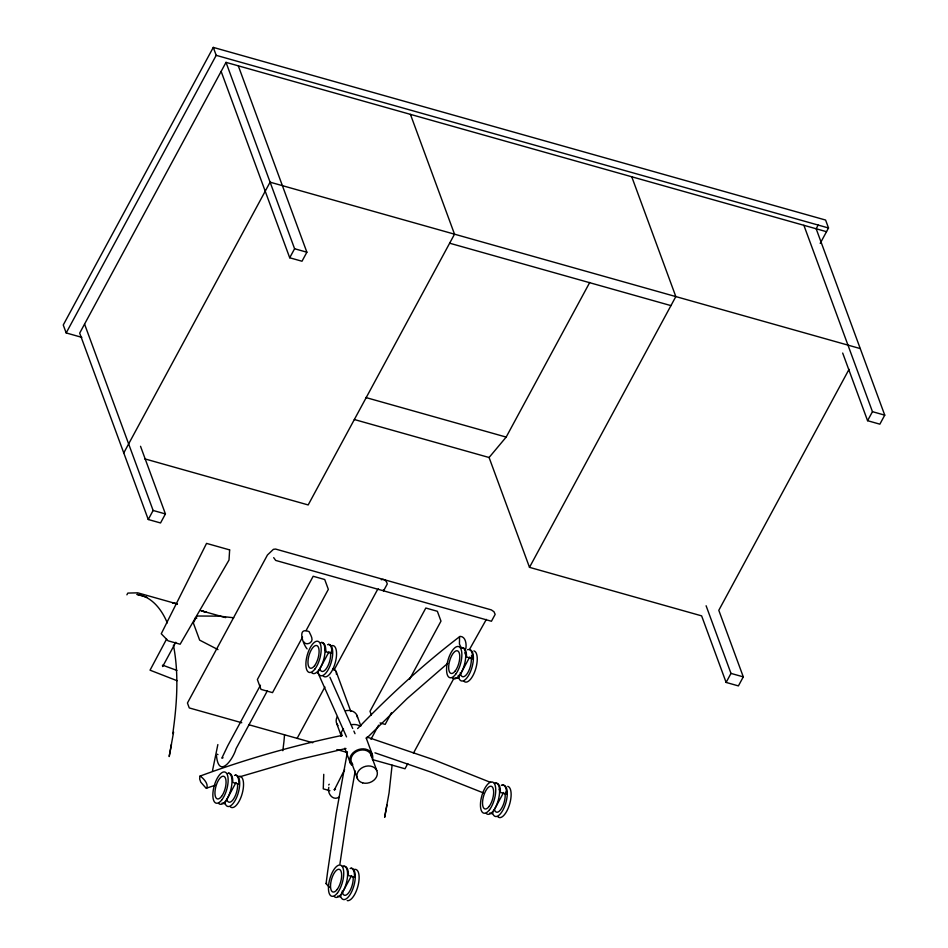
<?xml version="1.0" encoding="UTF-8"?>
<svg xmlns="http://www.w3.org/2000/svg" width="948" height="948" viewBox="0 0 948 948"><rect width="100%" height="100%" fill="white"/><g stroke="black" fill="none" stroke-linecap="round" stroke-linejoin="round"><path stroke-width="1.42" d="M216.488 755.817C218.822 779.161 233.03 759.585 236.088 748.659L267.348 690.831M328.802 787.373C327.048 793.322 332.902 801.25 339.1 797.102M323.754 774.326L323.256 788.843L329.904 790.715M392.093 765.19L389.071 792.848L384.651 817.318L386.914 805.065M465.824 648.693C466.617 644.45 465.859 636.44 460.041 636.357C423.483 664.264 389.51 695.465 357.621 728.574M217.85 744.571L212.494 770.76M282.812 750.721L283.914 741.917A177.264 71.491 -74.3 0 0 284.519 734.7M172.785 733.622C176.932 704.388 179.089 674.289 173.425 645.126M329.394 887.399L326.088 883.619L327.629 871.686L336.256 813.123L347.442 751.8M339.941 863.829L346.849 817.934L355.204 771.02M173.603 732.093L169.182 756.563L171.446 744.31M326.088 883.619L326.704 883.038M459.555 636.677L459.436 644.095L461.166 647.709M820.198 243.375L828.516 227.982L825.59 220.043L213.288 47.4L63.255 324.998L66.182 332.938L81.836 337.358M66.182 332.938L216.203 55.34L213.288 47.4M826.514 231.691L226.015 62.367L79.679 333.127L148.255 519.504L160.544 522.964L165.426 513.934L140.529 446.295M123.761 452.943L270.097 182.182L860.251 348.58M148.255 519.504L153.126 510.474L84.562 324.098M238.304 65.839L306.879 252.215L301.997 261.233L289.709 257.773L294.591 248.743L226.015 62.367M126.902 594.811L127.838 593.081L137.744 592.832L177.442 604.03M166.575 639.106L150.045 670.177L177.075 680.711M175.795 642.246L162.677 666.515L162.499 665.235M260.463 685.203L227.769 745.744L221.832 758.151L223.076 757.784M302.531 637.127L272.526 692.633L260.984 689.386L257.37 679.538L313.172 576.266L324.726 579.524L328.34 589.372L306.014 630.681M236.016 782.479L224.534 803.738L222.069 803.051M317.556 673.009L329.051 651.738M297.127 738.35L324.891 686.992M333.933 670.26L377.126 590.331A12.715 5.131 -74.3 0 1 378.465 588.969M849.041 369.329L718.797 610.311L743.291 676.872L738.409 685.902L726.121 682.43L701.627 615.868L529.494 567.342L489.085 457.505L506.173 437.087L589.751 282.433M344.61 769.681L334.478 789.648L335.509 789.447M370.952 739.298L378.596 725.161M391.453 712.778L385.172 724.39L380.041 722.945M409.583 679.218L440.986 621.13L437.36 611.282L425.818 608.024L370.004 711.296L371.367 714.982M407.818 763.567L405.009 768.769L372.363 759.561M413.435 753.186L454.128 677.879M469.568 649.321L486.348 619.388M351.613 875.561L340.119 896.82L337.666 896.121M469.734 657L458.251 678.27L455.787 677.571M529.494 567.342L675.829 296.582L631.747 176.766M503.613 792.481L492.119 813.751L489.654 813.052M818.171 225.067L816.169 228.776L884.745 415.141L879.863 424.171L867.574 420.699L842.689 353.059M726.121 682.43L730.991 673.412L706.106 605.76M867.574 420.699L872.456 411.681L803.88 225.304M366.414 738.468L407.32 698.392L447.752 663.304M194.755 618.404L196.769 618.203M342.121 735.411C293.809 745.543 246.172 759.004 199.874 776.163L199.673 779.031L200.763 782.147L206.131 788.262L215.22 785.264M206.557 788.404C209.058 784.115 203.405 778.355 200.218 776.045M240.01 776.732L297.625 759.834L345.973 748.505M233.706 617.764L219.024 616.129L197.03 616.01L193.309 622.895L199.649 640.125L217.981 649.617M177.003 604.006L172.323 602.644L176.743 603.876M216.203 55.34L828.516 227.982M449.648 243.209L670.947 305.611M294.591 248.743L306.879 252.215M872.456 411.681L884.745 415.141M365.727 397.496L506.173 437.087M354.315 419.514L489.085 457.505M144.594 458.808L308.183 504.94L454.519 234.18L410.437 114.376M153.126 510.474L165.426 513.934M730.991 673.412L743.291 676.872M461.332 647.982A16.163 6.518 -74.3 0 1 466.475 656.952L472.625 658.682L471.476 655.542M200.123 610.429L225.636 617.622M146.798 597.193L136.879 594.396C151.953 596.541 161.812 609.73 167.31 622.919M320.649 642.72A16.163 6.518 -74.3 0 1 325.78 651.691L331.942 653.421L331.172 651.335M495.212 783.463A16.163 6.518 -74.3 0 1 500.354 792.433L506.505 794.163L505.734 792.078M241.776 722.743L189.256 707.931L187.443 703.013L267.443 554.995L273.403 549.33L275.584 549.058L491.337 609.896L493.979 611.744L495.164 614.363L491.443 621.248L275.69 560.422L273.688 557.637M248.874 724.746L312.745 742.746M336.872 749.56L346.814 752.356M204.14 611.59C212.352 614.031 195.821 609.185 203.69 611.519M367.018 737.07L433.248 759.573L490.626 782.42M374.958 752.819L430.83 772.063L483.338 792.884M163.163 665.354L176.921 670.426M303.881 641.903C304.972 644.261 308.266 644.119 310.126 642.815C314.369 640.078 310.399 634.876 309.107 631.617C296.428 626.521 303.194 644.332 307.081 648.882M317.627 672.085L346.541 736.904M329.94 677.287L352.715 728.479M353.865 731.086L355.014 733.681M464.935 652.769L466.475 656.952M499.193 789.293L500.354 792.433M221.133 71.396L289.709 257.773M366.153 737.852L372.137 754.098M356.922 715.302L360.868 726.038M370.917 754.608L376.806 770.606M336.09 671.433L350.819 711.462M324.631 648.55L325.78 651.691M351.542 762.607L357.432 778.604M336.741 723.632L341.185 735.719M344.847 748.221L350.322 763.104M217.957 754.608A4.811 1.6 6.8 0 1 217.151 754.205M381.274 579.749A20.82 8.402 -74.3 0 1 387.282 583.956L383.561 590.841A12.715 5.131 -74.3 0 0 383.288 590.011M351.684 765.19A11.803 9.444 -20.2 0 1 358.889 749.441A11.803 9.444 -20.2 0 1 372.576 759.028M340.747 736.347A11.803 9.444 -20.2 0 1 343.52 729M351.424 724.71A11.803 9.444 -20.2 0 1 359.813 726.014M352.751 764.455A10.475 8.378 -20.2 0 1 357.858 750.923A10.475 8.378 -20.2 0 1 371.462 756.729M341.612 736.193A10.926 8.733 -20.2 0 1 341.766 733.847M332.843 668.79A6.518 5.214 -20.2 0 1 336.339 674.158M337.998 725.564A10.926 8.733 -20.2 0 1 337.215 716.747M346.044 710.656A10.926 8.733 -20.2 0 1 357.491 717.506M321.668 642.365A16.163 6.518 -74.3 0 1 323.114 661.491A16.163 6.518 -74.3 0 1 311.596 672.606M327.57 644.676A16.163 6.518 -74.3 0 1 330.805 663.659A16.163 6.518 -74.3 0 1 318.184 672.855M330.544 652.888A11.755 4.74 -74.3 0 1 326.835 667.89A11.755 4.74 -74.3 0 1 320.069 669.383M328.589 644.32A16.163 6.518 -74.3 0 1 331.942 653.421M331.421 645.754A16.163 6.518 -74.3 0 1 335.26 662.723A16.163 6.518 -74.3 0 1 323.138 675.865M228.634 773.094A16.163 6.518 -74.3 0 1 230.08 792.22A16.163 6.518 -74.3 0 1 218.573 803.335M234.547 775.405A16.163 6.518 -74.3 0 1 237.782 794.388A16.163 6.518 -74.3 0 1 225.162 803.584M237.51 783.617A11.755 4.74 -74.3 0 1 233.812 798.631A11.755 4.74 -74.3 0 1 227.034 800.112M235.566 775.049A16.163 6.518 -74.3 0 1 238.908 784.162L232.758 782.42A16.163 6.518 -74.3 0 0 227.615 773.45M238.386 776.495A16.163 6.518 -74.3 0 1 242.238 793.452A16.163 6.518 -74.3 0 1 230.115 806.594M342.441 866.318A16.163 6.518 -74.3 0 1 346.293 883.287A16.163 6.518 -74.3 0 1 334.158 896.417M350.144 868.486A16.163 6.518 -74.3 0 1 353.367 887.47A16.163 6.518 -74.3 0 1 340.759 896.666M353.106 876.699A11.755 4.74 -74.3 0 1 348.698 892.732A11.755 4.74 -74.3 0 1 342.169 891.167M351.163 868.131A16.163 6.518 -74.3 0 1 354.505 877.244L348.354 875.502A16.163 6.518 -74.3 0 0 343.212 866.531M353.983 869.565A16.163 6.518 -74.3 0 1 358.332 884.484A16.163 6.518 -74.3 0 1 347.205 900.6M494.441 783.238A16.163 6.518 -74.3 0 1 498.281 800.207A16.163 6.518 -74.3 0 1 486.158 813.348M502.132 785.418A16.163 6.518 -74.3 0 1 505.367 804.402A16.163 6.518 -74.3 0 1 492.759 813.597M505.106 793.63A11.755 4.74 -74.3 0 1 501.397 808.632A11.755 4.74 -74.3 0 1 494.631 810.125M501.362 785.193A16.163 6.518 -74.3 0 1 506.505 794.163M507.773 786.354A16.163 6.518 -74.3 0 1 509.218 805.48A16.163 6.518 -74.3 0 1 497.7 816.607M460.562 647.757A16.163 6.518 -74.3 0 1 464.413 664.726A16.163 6.518 -74.3 0 1 452.291 677.867M470.054 649.795A16.163 6.518 -74.3 0 1 469.983 672.748A16.163 6.518 -74.3 0 1 458.251 675.32M471.227 658.149A11.755 4.74 -74.3 0 1 466.819 674.17A11.755 4.74 -74.3 0 1 460.29 672.618M467.494 649.712A16.163 6.518 -74.3 0 1 472.625 658.682M473.893 650.885A16.163 6.518 -74.3 0 1 475.339 669.999A16.163 6.518 -74.3 0 1 463.833 681.126M328.766 785.015A4.811 1.6 6.8 0 1 329.311 784.257M229.641 549.899L229.013 560.031L180.144 644.225L168.069 640.812L161.255 633.762L206.546 543.394L229.641 549.899M335.059 789.091L334.289 789.755L335.059 789.091M362.657 782.87A10.475 8.378 -20.2 0 0 377.34 772.727A10.475 8.378 -20.2 0 0 361.354 768.224A10.475 8.378 -20.2 0 0 362.657 782.87M314.985 668.956A16.163 6.518 -74.3 0 0 319.31 642.199A16.163 6.518 -74.3 0 0 306.299 659.429A16.163 6.518 -74.3 0 0 314.985 668.956M314.594 665.662A11.755 4.74 -74.3 0 0 317.734 646.204A11.755 4.74 -74.3 0 0 308.266 658.73A11.755 4.74 -74.3 0 0 314.594 665.662M221.962 799.685A16.163 6.518 -74.3 0 0 226.288 772.94A16.163 6.518 -74.3 0 0 213.264 790.158A16.163 6.518 -74.3 0 0 221.962 799.685M221.559 796.391A11.755 4.74 -74.3 0 0 224.712 776.933A11.755 4.74 -74.3 0 0 215.243 789.459A11.755 4.74 -74.3 0 0 221.559 796.391M337.559 892.767A16.163 6.518 -74.3 0 0 341.884 866.022A16.163 6.518 -74.3 0 0 328.861 883.24A16.163 6.518 -74.3 0 0 337.559 892.767M337.156 889.473A11.755 4.74 -74.3 0 0 340.308 870.015A11.755 4.74 -74.3 0 0 330.828 882.541A11.755 4.74 -74.3 0 0 337.156 889.473M489.547 809.699A16.163 6.518 -74.3 0 0 493.872 782.941A16.163 6.518 -74.3 0 0 480.861 800.171A16.163 6.518 -74.3 0 0 489.547 809.699M489.156 806.404A11.755 4.74 -74.3 0 0 492.296 786.947A11.755 4.74 -74.3 0 0 482.828 799.472A11.755 4.74 -74.3 0 0 489.156 806.404M455.68 674.218A16.163 6.518 -74.3 0 0 460.005 647.46A16.163 6.518 -74.3 0 0 446.982 664.69A16.163 6.518 -74.3 0 0 455.68 674.218M455.277 670.923A11.755 4.74 -74.3 0 0 458.429 651.466A11.755 4.74 -74.3 0 0 448.961 663.991A11.755 4.74 -74.3 0 0 455.277 670.923"/></g></svg>
